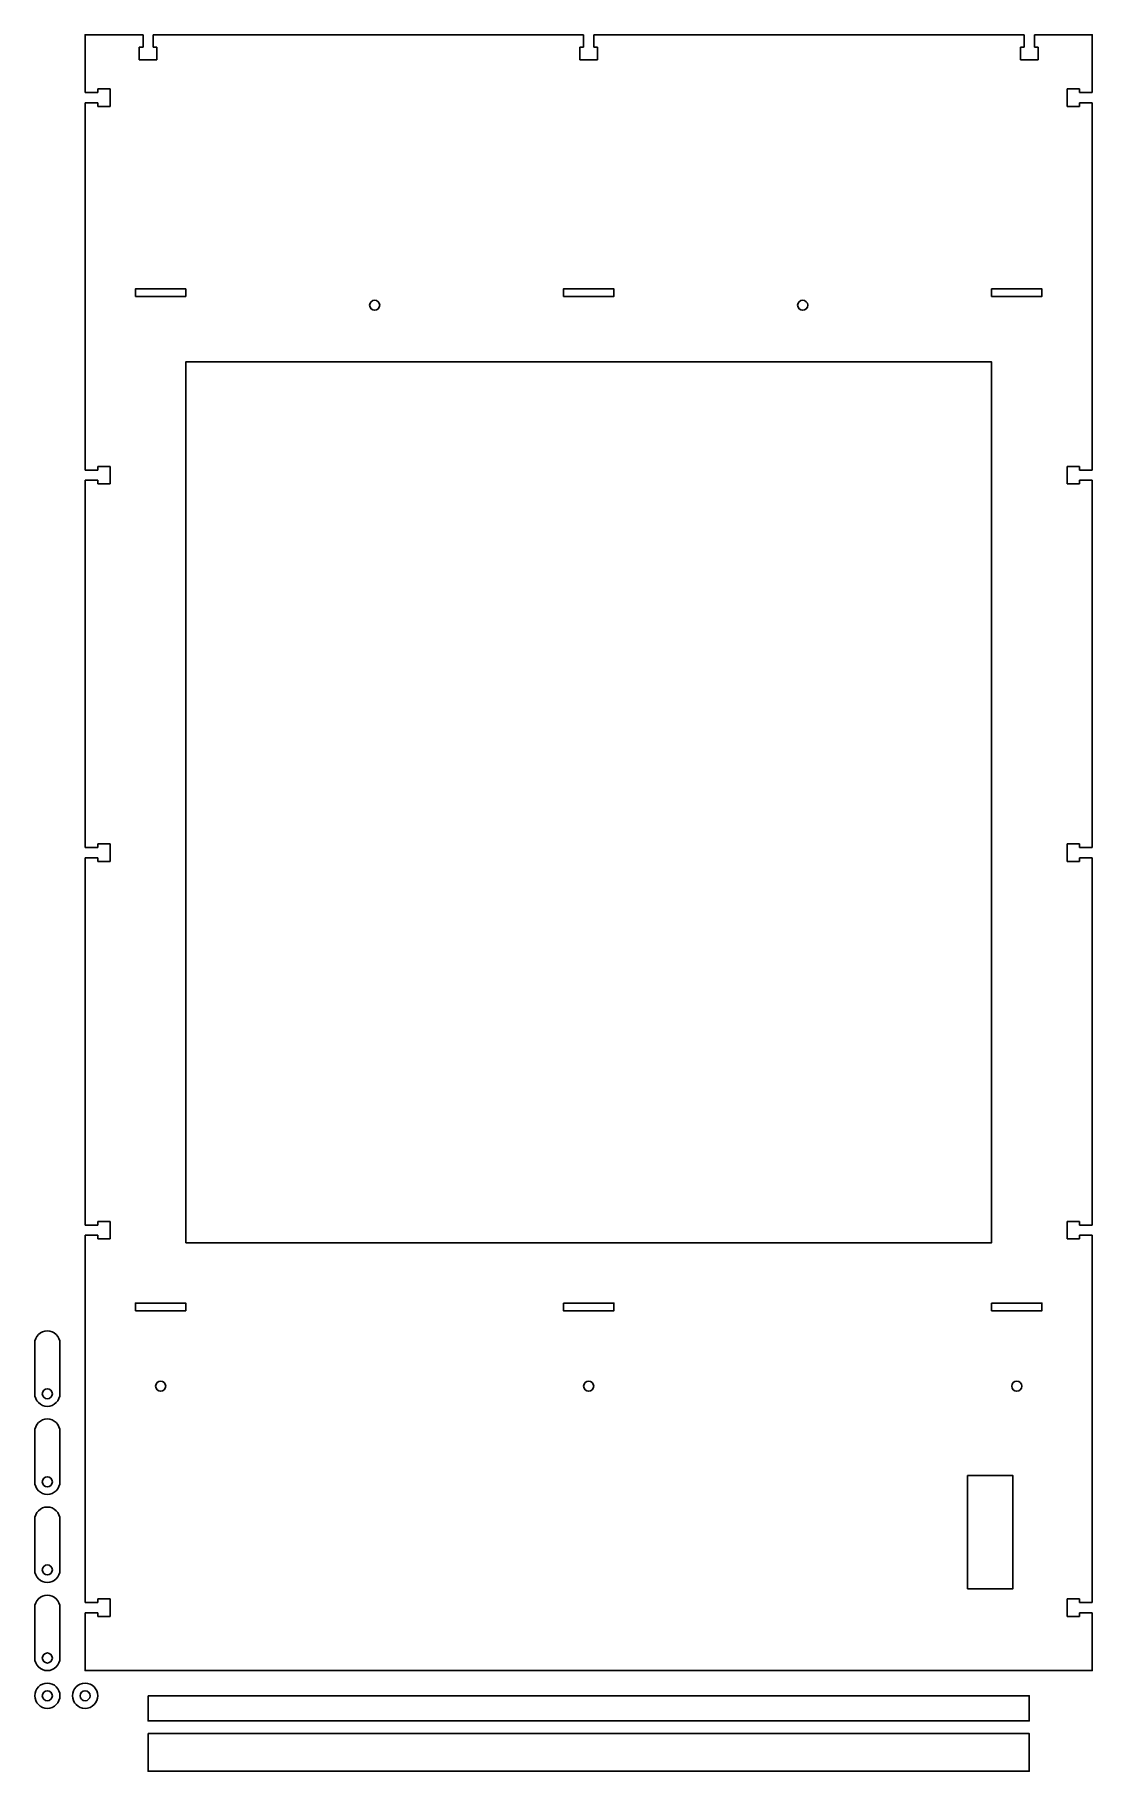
# Model space of a CAD drawing. Header units: millimetres. Extents: x -20 to 400, y -40 to 650.
import ezdxf

# ---------------------------------------------------------------- set-up
doc = ezdxf.new("R2010")
doc.units = ezdxf.units.MM

msp = doc.modelspace()

# ---------------------------------------------------------------- linework, layer by layer
for p, q in [((23, 650), (23, 645)), ((27, 645), (27, 650)), ((198, 650), (198, 645)), ((202, 645), (202, 650)), ((373, 650), (373, 645)), ((377, 645), (377, 650)), ((23, 645), (21.5, 645)), ((21.5, 645), (21.5, 640)), ((28.5, 645), (27, 645)), ((28.5, 640), (28.5, 645)), ((198, 645), (196.5, 645)), ((196.5, 645), (196.5, 640)), ((203.5, 645), (202, 645)), ((203.5, 640), (203.5, 645)), ((373, 645), (371.5, 645)), ((371.5, 645), (371.5, 640)), ((378.5, 645), (377, 645)), ((378.5, 640), (378.5, 645)), ((21.5, 640), (28.5, 640)), ((196.5, 640), (203.5, 640)), ((371.5, 640), (378.5, 640)), ((5, 627), (5, 628.5)), ((5, 628.5), (10, 628.5)), ((10, 628.5), (10, 621.5)), ((395, 628.5), (390, 628.5)), ((390, 628.5), (390, 621.5)), ((395, 627), (395, 628.5)), ((0, 627), (5, 627)), ((5, 623), (0, 623)), ((5, 621.5), (5, 623)), ((10, 621.5), (5, 621.5)), ((390, 621.5), (395, 621.5)), ((400, 627), (395, 627)), ((395, 621.5), (395, 623)), ((395, 623), (400, 623)), ((0, 477), (5, 477)), ((5, 477), (5, 478.5)), ((5, 478.5), (10, 478.5)), ((10, 478.5), (10, 471.5)), ((395, 478.5), (390, 478.5)), ((390, 478.5), (390, 471.5)), ((395, 477), (395, 478.5)), ((400, 477), (395, 477)), ((5, 473), (0, 473)), ((5, 471.5), (5, 473)), ((10, 471.5), (5, 471.5)), ((390, 471.5), (395, 471.5)), ((395, 471.5), (395, 473)), ((395, 473), (400, 473)), ((0, 327), (5, 327)), ((5, 327), (5, 328.5)), ((5, 328.5), (10, 328.5)), ((10, 328.5), (10, 321.5)), ((395, 328.5), (390, 328.5)), ((390, 328.5), (390, 321.5)), ((395, 327), (395, 328.5)), ((400, 327), (395, 327)), ((5, 323), (0, 323)), ((5, 321.5), (5, 323)), ((10, 321.5), (5, 321.5)), ((390, 321.5), (395, 321.5)), ((395, 321.5), (395, 323)), ((395, 323), (400, 323)), ((0, 177), (5, 177)), ((5, 173), (0, 173)), ((5, 177), (5, 178.5)), ((5, 178.5), (10, 178.5)), ((5, 171.5), (5, 173)), ((10, 178.5), (10, 171.5)), ((395, 178.5), (390, 178.5)), ((390, 178.5), (390, 171.5)), ((395, 177), (395, 178.5)), ((400, 177), (395, 177)), ((395, 171.5), (395, 173)), ((395, 173), (400, 173)), ((10, 171.5), (5, 171.5)), ((390, 171.5), (395, 171.5)), ((5, 27), (5, 28.5)), ((5, 28.5), (10, 28.5)), ((10, 28.5), (10, 21.5)), ((395, 28.5), (390, 28.5)), ((390, 28.5), (390, 21.5)), ((395, 27), (395, 28.5)), ((0, 27), (5, 27)), ((5, 23), (0, 23)), ((5, 21.5), (5, 23)), ((10, 21.5), (5, 21.5)), ((390, 21.5), (395, 21.5)), ((400, 27), (395, 27)), ((395, 21.5), (395, 23)), ((395, 23), (400, 23))]:
    msp.add_line(p, q)
for points in [[(0, 627), (0, 650), (23, 650)], [(27, 650), (198, 650)], [(202, 650), (373, 650)], [(377, 650), (400, 650), (400, 627)], [(0, 477), (0, 623)], [(400, 477), (400, 623)], [(0, 327), (0, 473)], [(400, 327), (400, 473)], [(0, 177), (0, 323)], [(400, 177), (400, 323)], [(0, 27), (0, 173)], [(400, 27), (400, 173)], [(400, 23), (400, 0), (0, 0), (0, 23)]]:
    msp.add_lwpolyline(points)
for points in [[(20, 546), (20, 549), (40, 549), (40, 546)], [(190, 546), (190, 549), (210, 549), (210, 546)], [(360, 546), (360, 549), (380, 549), (380, 546)], [(40, 170), (40, 520), (360, 520), (360, 170)], [(20, 143), (20, 146), (40, 146), (40, 143)], [(190, 146), (190, 143), (210, 143), (210, 146)], [(360, 146), (360, 143), (380, 143), (380, 146)], [(350.5, 32.5), (350.5, 77.5), (368.5, 77.5), (368.5, 32.5)], [(25, -10), (25, -20), (375, -20), (375, -10)], [(25, -25), (25, -40), (375, -40), (375, -25)]]:
    msp.add_lwpolyline(points, close=True)
for points in [[(-10, 110), (-10, 130, 0.414214), (-15, 135), (-15, 135, 0.414214), (-20, 130), (-20, 110, 0.414214), (-15, 105), (-15, 105, 0.414214)], [(-10, 75), (-10, 95, 0.414214), (-15, 100), (-15, 100, 0.414214), (-20, 95), (-20, 75, 0.414214), (-15, 70), (-15, 70, 0.414214)], [(-10, 40), (-10, 60, 0.414214), (-15, 65), (-15, 65, 0.414214), (-20, 60), (-20, 40, 0.414214), (-15, 35), (-15, 35, 0.414214)], [(-10, 5), (-10, 25, 0.414214), (-15, 30), (-15, 30, 0.414214), (-20, 25), (-20, 5, 0.414214), (-15, 0), (-15, 0, 0.414214)]]:
    msp.add_lwpolyline(points, format="xyb", close=True)
for centre, radius in [((115, 542.5), 2), ((285, 542.5), 2), ((-15, 110), 2), ((30, 113), 2), ((200, 113), 2), ((370, 113), 2), ((-15, 75), 2), ((-15, 40), 2), ((-15, 5), 2), ((-15, -10), 5), ((0, -10), 5), ((-15, -10), 2), ((0, -10), 2)]:
    msp.add_circle(centre, radius)

doc.saveas('drawing.dxf')
